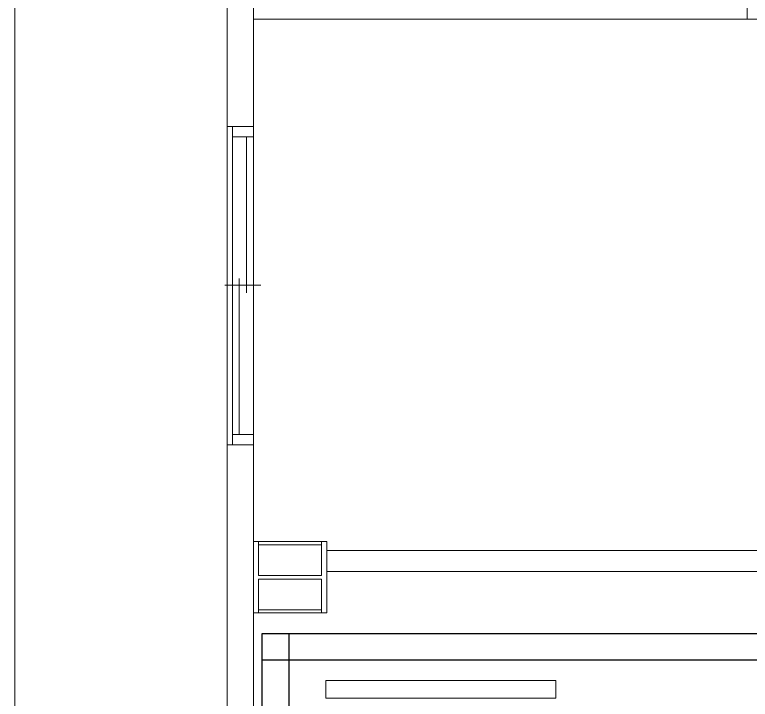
# Model space of a CAD drawing. Header units: millimetres. Extents: x -15161 to 10473752, y -72817 to 33960.
# Drawn here: x -1953.2 to -1537.6, y -29224 to -28837.3 of the extents above; entities that cross this region are included whole.
import ezdxf

# ---------------------------------------------------------------- set-up
doc = ezdxf.new("R2010")
doc.units = ezdxf.units.MM
doc.layers.add('PDF_幾何圖形', color=7, linetype='Continuous')

# ---------------------------------------------------------------- blocks, each defined once
blk = doc.blocks.new('建築底圖1140116')
at = {"layer": 'PDF_幾何圖形', "lineweight": 0}
blk.add_line((-1833.16, -22058.93), (-1833.16, -25652.78), dxfattribs=at)
for points in [[(-1953.16, -21908.9), (-1953.16, -26352.25), (-559.74, -26173.15), (-558.05, -26185), (-1953.16, -26364.27)], [(-1818.34, -22949.35), (-1718.42, -22949.35), (-1718.42, -22967.56), (-1551.17, -22967.56), (-1551.17, -22862.55), (-1539.32, -22862.55), (-1539.32, -22979.41)], [(-1027, -23321.52), (-1027, -22979.41), (-1539.32, -22979.41), (-1818.34, -22979.41)], [(-1833.16, -23039.96), (-1833.16, -23219.9), (-1818.34, -23219.9), (-1818.34, -23039.96)], [(-1830.2, -23039.96), (-1830.2, -23219.9)], [(-1818.34, -23045.89), (-1830.2, -23045.89)], [(-1822.15, -23045.89), (-1822.15, -23133.95)], [(-1826.39, -23213.98), (-1826.39, -23125.91)], [(-1814.11, -23129.72), (-1834.43, -23129.72)], [(-1818.34, -23213.98), (-1830.2, -23213.98)], [(-1818.34, -23219.9), (-1818.34, -23420.6), (-1833.16, -23420.6), (-1833.16, -23219.9)], [(-1213.3, -23291.46), (-1213.3, -23279.6), (-1776.85, -23279.6)], [(-1776.85, -23291.46), (-1213.3, -23291.46)]]:
    blk.add_lwpolyline(points, dxfattribs=at)
for points in [[(-1818.34, -22946.39), (-1818.34, -23039.96), (-1833.16, -23039.96), (-1833.16, -22946.39)], [(-1779.81, -23314.75), (-1776.85, -23314.75), (-1776.85, -23274.52), (-1779.81, -23274.52), (-1779.81, -23293.58), (-1815.38, -23293.58), (-1815.38, -23274.52), (-1818.34, -23274.52), (-1818.34, -23314.75), (-1815.38, -23314.75), (-1815.38, -23295.69), (-1779.81, -23295.69)], [(-1815.38, -23276.22), (-1815.38, -23274.52), (-1779.81, -23274.52), (-1779.81, -23276.22)], [(-1815.38, -23314.75), (-1815.38, -23313.05), (-1779.81, -23313.05), (-1779.81, -23314.75)]]:
    blk.add_lwpolyline(points, close=True, dxfattribs=at)

msp = doc.modelspace()

# ---------------------------------------------------------------- linework, layer by layer
at = {"color": 94}
for points in [[(-962.9672, -29186.9124), (-962.9672, -29201.9124), (-1813.3405, -29201.9124), (-1813.3405, -29186.9124)], [(-1798.3405, -29729.9571), (-1813.3405, -29729.9571), (-1813.3405, -29186.9124), (-1798.3405, -29186.9124)]]:
    msp.add_lwpolyline(points, close=True, dxfattribs=at)
at = {"color": 8, "lineweight": 13, "ltscale": 0.13}
msp.add_lwpolyline([(-1777.4706, -29223.3255), (-1777.4706, -29213.3255), (-1647.4706, -29213.3255), (-1647.4706, -29223.3255)], close=True, dxfattribs=at)

# ---------------------------------------------------------------- block references
at = {"color": 2}
msp.add_blockref('建築底圖1140116', (0, -5860.4722), dxfattribs=at)

doc.saveas('drawing.dxf')
